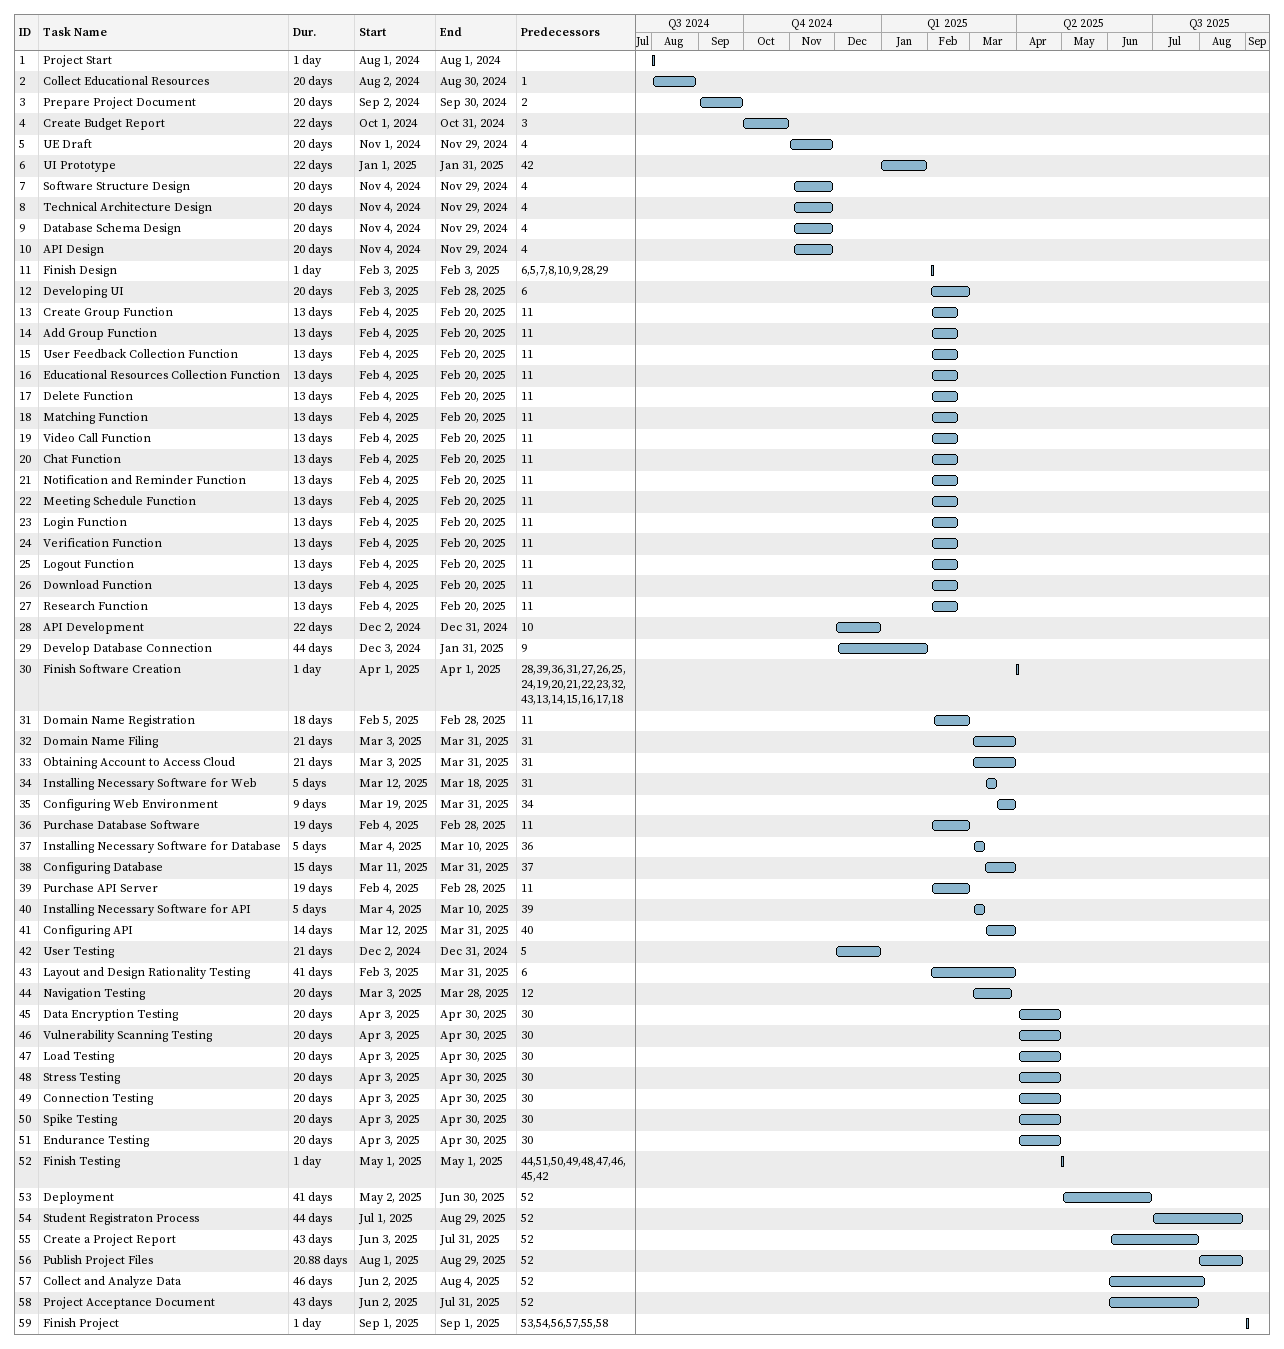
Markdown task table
| ID | Task | Duration | Start | Finish | Predecessors |
|---|---|---|---|---|---|
| 1 | Project Start | 1d | 2024-08-01 | 2024-08-01 |  |
| 2 | Collect Educational Resources | 20d | 2024-08-02 | 2024-08-30 | 1 |
| 3 | Prepare Project Document | 20d | 2024-09-02 | 2024-09-30 | 2 |
| 4 | Create Budget Report | 22d | 2024-10-01 | 2024-10-31 | 3 |
| 5 | UE Draft | 20d | 2024-11-01 | 2024-11-29 | 4 |
| 6 | UI Prototype | 22d | 2025-01-01 | 2025-01-31 | 42 |
| 7 | Software Structure Design | 20d | 2024-11-04 | 2024-11-29 | 4 |
| 8 | Technical Architecture Design | 20d | 2024-11-04 | 2024-11-29 | 4 |
| 9 | Database Schema Design | 20d | 2024-11-04 | 2024-11-29 | 4 |
| 10 | API Design | 20d | 2024-11-04 | 2024-11-29 | 4 |
| 11 | Finish Design | 1d | 2025-02-03 | 2025-02-03 | 6, 5, 7, 8, 10, 9, 28, 29 |
| 12 | Developing UI | 20d | 2025-02-03 | 2025-02-28 | 6 |
| 13 | Create Group Function | 13d | 2025-02-04 | 2025-02-20 | 11 |
| 14 | Add Group Function | 13d | 2025-02-04 | 2025-02-20 | 11 |
| 15 | User Feedback Collection Function | 13d | 2025-02-04 | 2025-02-20 | 11 |
| 16 | Educational Resources Collection Function | 13d | 2025-02-04 | 2025-02-20 | 11 |
| 17 | Delete Function | 13d | 2025-02-04 | 2025-02-20 | 11 |
| 18 | Matching Function | 13d | 2025-02-04 | 2025-02-20 | 11 |
| 19 | Video Call Function | 13d | 2025-02-04 | 2025-02-20 | 11 |
| 20 | Chat Function | 13d | 2025-02-04 | 2025-02-20 | 11 |
| 21 | Notification and Reminder Function | 13d | 2025-02-04 | 2025-02-20 | 11 |
| 22 | Meeting Schedule Function | 13d | 2025-02-04 | 2025-02-20 | 11 |
| 23 | Login Function | 13d | 2025-02-04 | 2025-02-20 | 11 |
| 24 | Verification Function | 13d | 2025-02-04 | 2025-02-20 | 11 |
| 25 | Logout Function | 13d | 2025-02-04 | 2025-02-20 | 11 |
| 26 | Download Function | 13d | 2025-02-04 | 2025-02-20 | 11 |
| 27 | Research Function | 13d | 2025-02-04 | 2025-02-20 | 11 |
| 28 | API Development | 22d | 2024-12-02 | 2024-12-31 | 10 |
| 29 | Develop Database Connection | 44d | 2024-12-03 | 2025-01-31 | 9 |
| 30 | Finish Software Creation | 1d | 2025-04-01 | 2025-04-01 | 28, 39, 36, 31, 27, 26, 25, 24, 19, 20, 21, 22, 23, 32, 43, 13, 14, 15, 16, 17, 18 |
| 31 | Domain Name Registration | 18d | 2025-02-05 | 2025-02-28 | 11 |
| 32 | Domain Name Filing | 21d | 2025-03-03 | 2025-03-31 | 31 |
| 33 | Obtaining Account to Access Cloud | 21d | 2025-03-03 | 2025-03-31 | 31 |
| 34 | Installing Necessary Software for Web | 5d | 2025-03-12 | 2025-03-18 | 31 |
| 35 | Configuring Web Environment | 9d | 2025-03-19 | 2025-03-31 | 34 |
| 36 | Purchase Database Software | 19d | 2025-02-04 | 2025-02-28 | 11 |
| 37 | Installing Necessary Software for Database | 5d | 2025-03-04 | 2025-03-10 | 36 |
| 38 | Configuring Database | 15d | 2025-03-11 | 2025-03-31 | 37 |
| 39 | Purchase API Server | 19d | 2025-02-04 | 2025-02-28 | 11 |
| 40 | Installing Necessary Software for API | 5d | 2025-03-04 | 2025-03-10 | 39 |
| 41 | Configuring API | 14d | 2025-03-12 | 2025-03-31 | 40 |
| 42 | User Testing | 21d | 2024-12-02 | 2024-12-31 | 5 |
| 43 | Layout and Design Rationality Testing | 41d | 2025-02-03 | 2025-03-31 | 6 |
| 44 | Navigation Testing | 20d | 2025-03-03 | 2025-03-28 | 12 |
| 45 | Data Encryption Testing | 20d | 2025-04-03 | 2025-04-30 | 30 |
| 46 | Vulnerability Scanning Testing | 20d | 2025-04-03 | 2025-04-30 | 30 |
| 47 | Load Testing | 20d | 2025-04-03 | 2025-04-30 | 30 |
| 48 | Stress Testing | 20d | 2025-04-03 | 2025-04-30 | 30 |
| 49 | Connection Testing | 20d | 2025-04-03 | 2025-04-30 | 30 |
| 50 | Spike Testing | 20d | 2025-04-03 | 2025-04-30 | 30 |
| 51 | Endurance Testing | 20d | 2025-04-03 | 2025-04-30 | 30 |
| 52 | Finish Testing | 1d | 2025-05-01 | 2025-05-01 | 44, 51, 50, 49, 48, 47, 46, 45, 42 |
| 53 | Deployment | 41d | 2025-05-02 | 2025-06-30 | 52 |
| 54 | Student Registraton Process | 44d | 2025-07-01 | 2025-08-29 | 52 |
| 55 | Create a Project Report | 43d | 2025-06-03 | 2025-07-31 | 52 |
| 56 | Publish Project Files | 20.88d | 2025-08-01 | 2025-08-29 | 52 |
| 57 | Collect and Analyze Data | 46d | 2025-06-02 | 2025-08-04 | 52 |
| 58 | Project Acceptance Document | 43d | 2025-06-02 | 2025-07-31 | 52 |
| 59 | Finish Project | 1d | 2025-09-01 | 2025-09-01 | 53, 54, 56, 57, 55, 58 |
